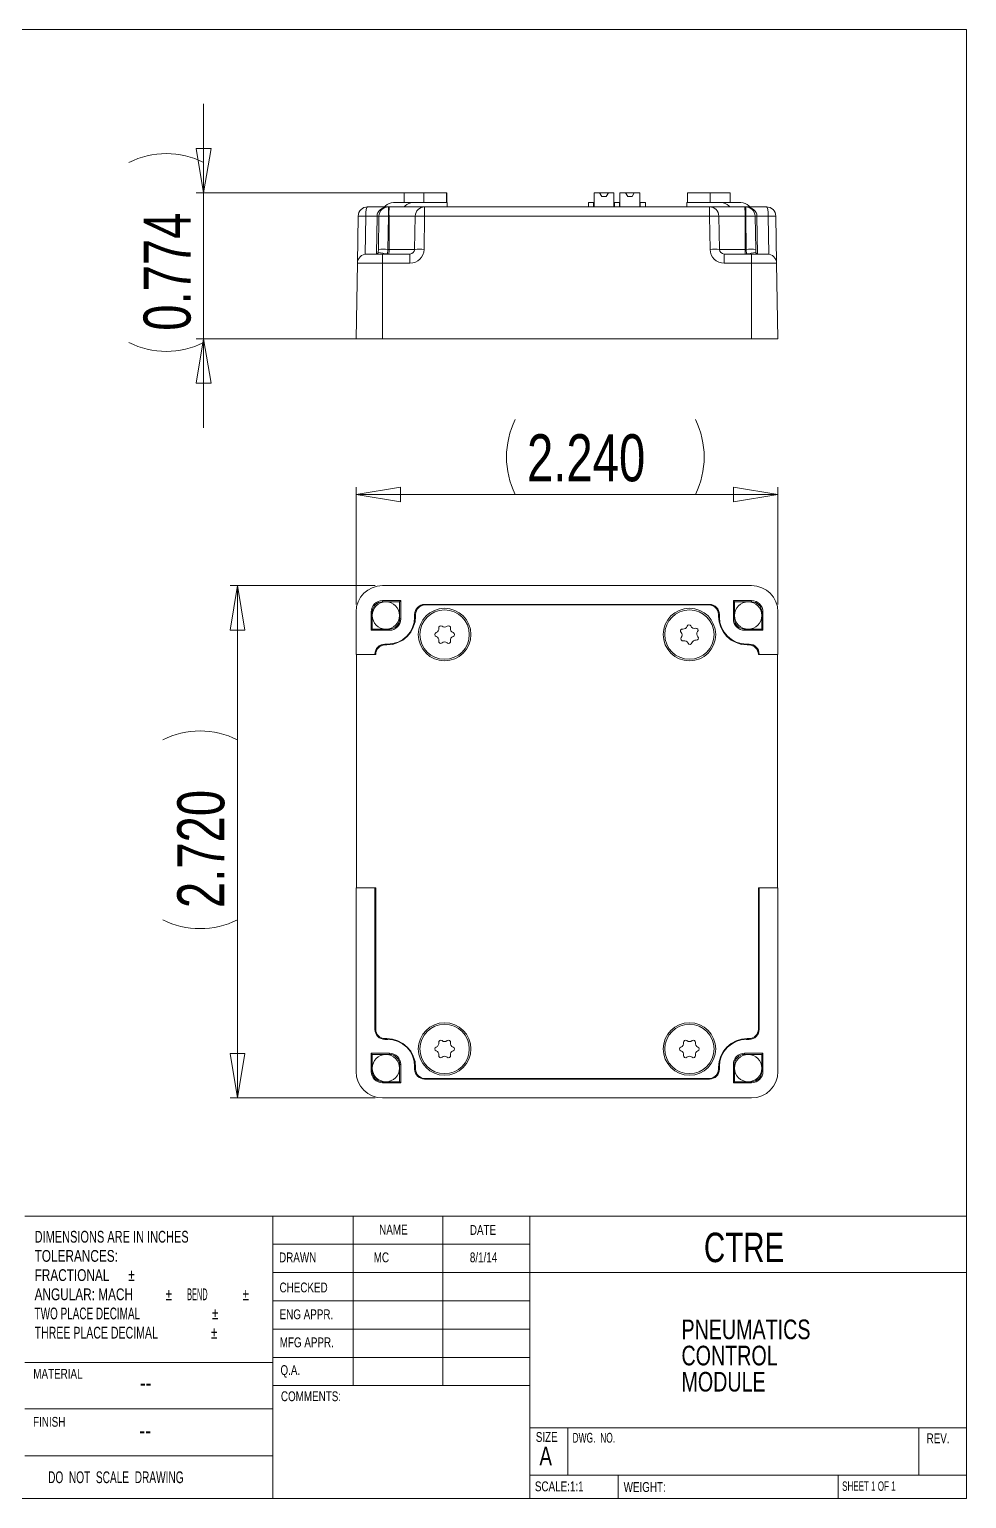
# Model space of a CAD drawing. Header units: inches. Extents: x 0.3 to 10.6, y 0.4 to 8.2.
# Drawn here: x 5.65 to 10.63, y 0.39 to 8.19 of the extents above; entities that cross this region are included whole.
import ezdxf

# ---------------------------------------------------------------- set-up
doc = ezdxf.new("R2010")
doc.units = ezdxf.units.IN
doc.header["$MEASUREMENT"] = 0
doc.layers.add('FORMAT', color=7, linetype='Continuous', lineweight=0)
doc.styles.add('SLDTEXTSTYLE0', font='TXT', dxfattribs={"width": 0.75})
doc.styles.add('SLDTEXTSTYLE1', font='TXT', dxfattribs={"width": 0.642857})
doc.styles.add('SLDTEXTSTYLE2', font='TXT', dxfattribs={"width": 0.698864})
doc.styles.add('SLDTEXTSTYLE3', font='TXT', dxfattribs={"width": 0.46875})
doc.styles.add('SLDTEXTSTYLE4', font='TXT', dxfattribs={"width": 0.631579})
doc.styles.add('SLDTEXTSTYLE5', font='TXT', dxfattribs={"width": 0.671053})
doc.styles.add('SLDTEXTSTYLE6', font='TXT', dxfattribs={"width": 0.6375})
doc.dimstyles.new('SLDDIMSTYLE0', dxfattribs={"dimtxt": 0.25, "dimasz": 0.236, "dimexe": 0, "dimexo": 0.0625, "dimgap": 0.0625, "dimtad": 1, "dimtoh": 1, "dimdec": 3, "dimdsep": 46, "dimtxsty": 'SLDTEXTSTYLE0', "dimblk1": 'CLOSED', "dimblk2": 'CLOSED', "dimsah": 1, "dimcen": 0.09, "dimadec": 0, "dimazin": 0, "dimtfac": 1, "dimtofl": 0, "dimtmove": 0, "dimatfit": 3, "dimldrblk": 'CLOSED', "dimfxl": 1, "dimtolj": 1, "dimtzin": 12, "dimarcsym": 0})
doc.dimstyles.new('SLDDIMSTYLE2', dxfattribs={"dimtxt": 0.25, "dimasz": 0.236, "dimexe": 0, "dimexo": 0.0625, "dimgap": 0.0625, "dimtad": 1, "dimtoh": 1, "dimdec": 3, "dimzin": 4, "dimdsep": 46, "dimtxsty": 'SLDTEXTSTYLE0', "dimblk1": 'CLOSED', "dimblk2": 'CLOSED', "dimsah": 1, "dimcen": 0.09, "dimadec": 0, "dimazin": 0, "dimtfac": 1, "dimtofl": 0, "dimtmove": 0, "dimatfit": 3, "dimldrblk": 'CLOSED', "dimfxl": 1, "dimtolj": 1, "dimtzin": 12, "dimarcsym": 0})

# ---------------------------------------------------------------- blocks, each defined once
blk = doc.blocks.new('SW_NOTE_0')
at = {"color": 0, "linetype": 'Continuous', "lineweight": 0, "char_height": 0.0625, "attachment_point": 1}
for s, insert, style in [('DIMENSIONS ARE IN INCHES', (0, 0.0798), 'SLDTEXTSTYLE2'), ('TOLERANCES:', (0, -0.022), 'SLDTEXTSTYLE0'), ('FRACTIONAL', (0, -0.1239), 'SLDTEXTSTYLE0'), ('%%p', (0.4977, -0.1239), 'SLDTEXTSTYLE0'), ('ANGULAR: MACH', (0, -0.2258), 'SLDTEXTSTYLE0'), ('     BEND ', (0.7551, -0.2258), 'SLDTEXTSTYLE3'), ('%%p', (0.6956, -0.2258), 'SLDTEXTSTYLE0'), ('%%p', (1.1037, -0.2258), 'SLDTEXTSTYLE0'), ('TWO PLACE DECIMAL    ', (0, -0.3276), 'SLDTEXTSTYLE4'), ('%%p', (0.9418, -0.3276), 'SLDTEXTSTYLE0'), ('THREE PLACE DECIMAL  ', (0, -0.4295), 'SLDTEXTSTYLE5'), ('%%p', (0.9363, -0.4295), 'SLDTEXTSTYLE0')]:
    blk.add_mtext(s, dxfattribs=dict(at, insert=insert, style=style))
blk = doc.blocks.new('SW_NOTE_1')
at = {"layer": 'FORMAT', "color": 0, "char_height": 0.10417, "attachment_point": 1, "style": 'SLDTEXTSTYLE0'}
for s, insert in [('PNEUMATICS', (0, 0.1331)), ('CONTROL', (0, -0.0058)), ('MODULE ', (0, -0.1447))]:
    blk.add_mtext(s, dxfattribs=dict(at, insert=insert))
blk = doc.blocks.new('_Closed')
at = {"color": 0, "linetype": 'ByBlock', "lineweight": -2}
for p, q in [((-1, 0.166667), (0, 0)), ((-1, 0.166667), (-1, -0.166667)), ((0, 0), (-1, -0.166667)), ((0, 0), (-1, 0))]:
    blk.add_line(p, q, dxfattribs=at)
blk = doc.blocks.new('*D4')
at = {"layer": 'FORMAT'}
for p, q in [((6.5792, 7.3241), (6.5792, 7.7961)), ((7.7085, 7.3241), (6.5402, 7.3241)), ((6.5792, 7.3241), (6.5792, 6.5496)), ((7.4894, 6.5496), (6.5402, 6.5496)), ((6.5792, 6.5496), (6.5792, 6.0776))]:
    blk.add_line(p, q, dxfattribs=at)
for centre, start, end in [((6.3808, 7.089), 63.43495, 116.56505), ((6.3808, 6.9265), 243.43495, 296.56505)]:
    blk.add_arc(centre, 0.4437, start, end, dxfattribs=at)
at = {"layer": 'FORMAT', "xscale": 0.236, "yscale": 0.236}
for p, rotation in [((6.5792, 7.3241, 1.456), 270), ((6.5792, 6.5496, 1.456), 90)]:
    blk.add_blockref('_Closed', p, dxfattribs=dict(at, rotation=rotation))
at = {"layer": 'FORMAT', "insert": (6.2599, 6.5922), "char_height": 0.25, "attachment_point": 1, "rotation": 90, "style": 'SLDTEXTSTYLE0'}
blk.add_mtext('0.774', dxfattribs=at)
blk = doc.blocks.new('*D7')
at = {"layer": 'FORMAT'}
for p, q in [((7.3884, 5.1382), (7.3884, 5.7623)), ((7.3884, 5.7233), (9.6284, 5.7233)), ((9.6284, 5.1382), (9.6284, 5.7623))]:
    blk.add_line(p, q, dxfattribs=at)
for centre, start, end in [((8.6306, 5.9218), 153.43495, 206.56505), ((8.793, 5.9218), 333.43495, 26.56505)]:
    blk.add_arc(centre, 0.4437, start, end, dxfattribs=at)
at = {"layer": 'FORMAT', "xscale": 0.236, "yscale": 0.236, "rotation": 180}
blk.add_blockref('_Closed', (7.3884, 5.7233, -1.1799), dxfattribs=at)
at = {"layer": 'FORMAT', "xscale": 0.236, "yscale": 0.236}
blk.add_blockref('_Closed', (9.6284, 5.7233, -1.1799), dxfattribs=at)
at = {"layer": 'FORMAT', "insert": (8.2962, 6.0427), "char_height": 0.25, "attachment_point": 1, "style": 'SLDTEXTSTYLE0'}
blk.add_mtext('2.240', dxfattribs=at)
blk = doc.blocks.new('*D8')
at = {"layer": 'FORMAT'}
for p, q in [((7.4894, 5.2392), (6.7195, 5.2392)), ((6.7585, 5.2392), (6.7585, 2.5192)), ((7.4894, 2.5192), (6.7195, 2.5192))]:
    blk.add_line(p, q, dxfattribs=at)
for centre, start, end in [((6.56, 4.024), 63.43495, 116.56505), ((6.56, 3.8616), 243.43495, 296.56505)]:
    blk.add_arc(centre, 0.4437, start, end, dxfattribs=at)
at = {"layer": 'FORMAT', "xscale": 0.236, "yscale": 0.236}
for p, rotation in [((6.7585, 5.2392, -1.1799), 90), ((6.7585, 2.5192, -1.1799), 270)]:
    blk.add_blockref('_Closed', p, dxfattribs=dict(at, rotation=rotation))
at = {"layer": 'FORMAT', "insert": (6.4391, 3.5272), "char_height": 0.25, "attachment_point": 1, "rotation": 90, "style": 'SLDTEXTSTYLE0'}
blk.add_mtext('2.720', dxfattribs=at)

msp = doc.modelspace()

# ---------------------------------------------------------------- linework, layer by layer
at = {"color": 8, "linetype": 'Continuous', "lineweight": 0}
for p, q in [((0.3299, 8.1921), (10.6299, 8.1921)), ((10.6299, 0.3921), (10.6299, 8.1921)), ((5.6299, 1.8921), (10.6299, 1.8921)), ((6.9469, 1.8921), (6.9469, 0.3921)), ((7.3734, 1.8921), (7.3734, 0.9921)), ((7.8495, 1.8921), (7.8495, 0.9921)), ((8.3116, 1.8921), (8.3116, 0.3921)), ((6.9469, 1.7421), (8.3116, 1.7421)), ((6.9469, 1.5921), (10.6299, 1.5921)), ((6.9469, 1.4421), (8.3116, 1.4421)), ((6.9469, 1.2921), (8.3116, 1.2921)), ((6.9469, 1.1147), (5.6299, 1.1147)), ((6.9469, 1.1421), (8.3116, 1.1421)), ((6.9469, 0.9921), (8.3116, 0.9921)), ((5.6299, 0.8695), (6.9469, 0.8695)), ((8.3116, 0.7671), (10.6299, 0.7671)), ((8.5123, 0.7671), (8.5123, 0.5171)), ((10.3768, 0.7671), (10.3768, 0.5171)), ((5.6299, 0.6195), (6.9469, 0.6195)), ((8.3116, 0.5171), (10.6299, 0.5171)), ((8.7791, 0.5171), (8.7791, 0.3921)), ((9.9486, 0.5171), (9.9486, 0.3921)), ((10.6299, 0.3921), (0.3299, 0.3921))]:
    msp.add_line(p, q, dxfattribs=at)
at = {"color": 7, "linetype": 'Continuous', "lineweight": 15}
for p, q in [((7.5446, 7.2553), (7.5391, 7.2496)), ((7.6911, 7.2729), (7.5867, 7.2729)), ((7.6431, 7.3241), (7.6431, 7.2729)), ((7.6431, 7.3241), (7.7475, 7.3241)), ((7.649, 7.2553), (7.6435, 7.2496)), ((7.8714, 7.2729), (7.6911, 7.2729)), ((7.7475, 7.3241), (7.7475, 7.2729)), ((7.7475, 7.3241), (7.8687, 7.3241)), ((7.8687, 7.3241), (7.8687, 7.2729)), ((7.8687, 7.3241), (7.8687, 7.3241)), ((7.8687, 7.3241), (7.8688, 7.3044)), ((7.8687, 7.3241), (7.8688, 7.3241)), ((7.8688, 7.3241), (7.8688, 7.3241)), ((7.8688, 7.3241), (7.8688, 7.2729)), ((7.8688, 7.3044), (7.8688, 7.3241)), ((7.8688, 7.3241), (7.8688, 7.3241)), ((7.8688, 7.3241), (7.8688, 7.2729)), ((7.8688, 7.3241), (7.8689, 7.3241)), ((7.8688, 7.3044), (7.8688, 7.3044)), ((7.8689, 7.3241), (7.8689, 7.3241)), ((7.8689, 7.3241), (7.8689, 7.2729)), ((7.8689, 7.3241), (7.8689, 7.3044)), ((7.8689, 7.3044), (7.8689, 7.3241)), ((7.8689, 7.3241), (7.8689, 7.3241)), ((7.8689, 7.3241), (7.869, 7.3241)), ((7.8689, 7.3044), (7.8689, 7.3044)), ((7.869, 7.3241), (7.869, 7.2729)), ((7.869, 7.3241), (7.8691, 7.3241)), ((7.869, 7.3241), (7.869, 7.3241)), ((7.869, 7.3241), (7.869, 7.3044)), ((7.869, 7.3044), (7.869, 7.3241)), ((7.869, 7.3241), (7.869, 7.3241)), ((7.869, 7.3044), (7.869, 7.3044)), ((7.8691, 7.3241), (7.8691, 7.2729)), ((7.8691, 7.3241), (7.8691, 7.2729)), ((7.8691, 7.3241), (7.8691, 7.3241)), ((7.8691, 7.3241), (7.8691, 7.3044)), ((7.8691, 7.3241), (7.8691, 7.3241)), ((7.8691, 7.3241), (7.8692, 7.3241)), ((7.8691, 7.3044), (7.8692, 7.3044)), ((7.8692, 7.3241), (7.8692, 7.3241)), ((7.8692, 7.3241), (7.8692, 7.2729)), ((7.8692, 7.3044), (7.8692, 7.3241)), ((7.8692, 7.3241), (7.8692, 7.3241)), ((7.8692, 7.3241), (7.8692, 7.2729)), ((7.8692, 7.3241), (7.8693, 7.3241)), ((7.8693, 7.3241), (7.8693, 7.3241)), ((7.8693, 7.3241), (7.8693, 7.2729)), ((7.8693, 7.3241), (7.8693, 7.3044)), ((7.8693, 7.3044), (7.8693, 7.3241)), ((7.8693, 7.3241), (7.8693, 7.3241)), ((7.8693, 7.3241), (7.8694, 7.3241)), ((7.8693, 7.3044), (7.8693, 7.3044)), ((7.8694, 7.3241), (7.8694, 7.2729)), ((7.8694, 7.3241), (7.8694, 7.3044)), ((7.8694, 7.3044), (7.8694, 7.3241)), ((7.8694, 7.3241), (7.8694, 7.3241)), ((7.8694, 7.3241), (7.8695, 7.3241)), ((7.8694, 7.3241), (7.8694, 7.3241)), ((7.8694, 7.3044), (7.8694, 7.3044)), ((7.8695, 7.3241), (7.8695, 7.2729)), ((7.8695, 7.3241), (7.8695, 7.2729)), ((7.8695, 7.3241), (7.8695, 7.3241)), ((7.8695, 7.3241), (7.8695, 7.3044)), ((7.8695, 7.3044), (7.8696, 7.3241)), ((7.8695, 7.3241), (7.8695, 7.3241)), ((7.8695, 7.3241), (7.8696, 7.3241)), ((7.8695, 7.3044), (7.8695, 7.3044)), ((7.8696, 7.3241), (7.8696, 7.2729)), ((7.8696, 7.3241), (7.8696, 7.3241)), ((7.8696, 7.3241), (7.8696, 7.2729)), ((7.8696, 7.3241), (7.8697, 7.3044)), ((7.8696, 7.3241), (7.8696, 7.3241)), ((7.8696, 7.3241), (7.8696, 7.3241)), ((7.8696, 7.3241), (7.8697, 7.3241)), ((7.8697, 7.3241), (7.8697, 7.2729)), ((7.8697, 7.3044), (7.8697, 7.3241)), ((7.8697, 7.3241), (7.8697, 7.3241)), ((7.8697, 7.3044), (7.8697, 7.3044)), ((7.8714, 7.2496), (7.8714, 7.2729)), ((7.8714, 7.2729), (7.8715, 7.2729)), ((7.8715, 7.2729), (7.8715, 7.2496)), ((7.8716, 7.2729), (7.8715, 7.2729)), ((7.8716, 7.2729), (7.8716, 7.2496)), ((7.8716, 7.2729), (7.8716, 7.2496)), ((7.8716, 7.2729), (7.8716, 7.2729)), ((7.8717, 7.2729), (7.8716, 7.2729)), ((7.8717, 7.2729), (7.8717, 7.2496)), ((7.8717, 7.2729), (7.8717, 7.2496)), ((7.8717, 7.2729), (7.8717, 7.2729)), ((7.8718, 7.2729), (7.8717, 7.2729)), ((7.8718, 7.2729), (7.8718, 7.2496)), ((7.8718, 7.2729), (7.8719, 7.2729)), ((7.8719, 7.2729), (7.8719, 7.2496)), ((7.872, 7.2729), (7.8719, 7.2729)), ((7.872, 7.2729), (7.872, 7.2496)), ((7.872, 7.2729), (7.872, 7.2496)), ((7.872, 7.2729), (7.872, 7.2729)), ((7.8721, 7.2729), (7.872, 7.2729)), ((7.8721, 7.2729), (7.8721, 7.2496)), ((7.8721, 7.2729), (7.8721, 7.2496)), ((7.8721, 7.2729), (7.8721, 7.2729)), ((7.8722, 7.2729), (7.8721, 7.2729)), ((7.8722, 7.2729), (7.8722, 7.2496)), ((7.8722, 7.2729), (7.8722, 7.2496)), ((7.8722, 7.2729), (7.8722, 7.2729)), ((7.8723, 7.2729), (7.8722, 7.2729)), ((7.8723, 7.2729), (7.8723, 7.2496)), ((7.8723, 7.2729), (7.8724, 7.2729)), ((7.8724, 7.2729), (7.8724, 7.2496)), ((7.8725, 7.2729), (7.8724, 7.2729)), ((7.8725, 7.2496), (7.8725, 7.2729)), ((7.8725, 7.2729), (7.8725, 7.2496)), ((7.8725, 7.2729), (7.8725, 7.2729)), ((8.6218, 7.2729), (8.6494, 7.2729)), ((8.6218, 7.2496), (8.6218, 7.2729)), ((8.6494, 7.2729), (8.6494, 7.2496)), ((8.6517, 7.2729), (8.6494, 7.2729)), ((8.6517, 7.3241), (8.6816, 7.3241)), ((8.6517, 7.3241), (8.6517, 7.2496)), ((8.6816, 7.3241), (8.6926, 7.3044)), ((8.7277, 7.3241), (8.6816, 7.3241)), ((8.6926, 7.3044), (8.7162, 7.3044)), ((8.7162, 7.3044), (8.7277, 7.3241)), ((8.7277, 7.3241), (8.7572, 7.3241)), ((8.7572, 7.3241), (8.7572, 7.2496)), ((8.7596, 7.2729), (8.7572, 7.2729)), ((8.7596, 7.2729), (8.7596, 7.2496)), ((8.7596, 7.2729), (8.7872, 7.2729)), ((8.7872, 7.2729), (8.7872, 7.2496)), ((8.7895, 7.2729), (8.7872, 7.2729)), ((8.7895, 7.3241), (8.7895, 7.2496)), ((8.7895, 7.3241), (8.8194, 7.3241)), ((8.8194, 7.3241), (8.8305, 7.3044)), ((8.8655, 7.3241), (8.8194, 7.3241)), ((8.8305, 7.3044), (8.8541, 7.3044)), ((8.8541, 7.3044), (8.8655, 7.3241)), ((8.8655, 7.3241), (8.895, 7.3241)), ((8.895, 7.3241), (8.895, 7.2496)), ((8.8974, 7.2729), (8.895, 7.2729)), ((8.8974, 7.2729), (8.8974, 7.2496)), ((8.8974, 7.2729), (8.925, 7.2729)), ((8.925, 7.2496), (8.925, 7.2729)), ((9.1447, 7.2496), (9.1447, 7.2729)), ((9.1447, 7.2729), (9.325, 7.2729)), ((9.1474, 7.3241), (9.2687, 7.3241)), ((9.1474, 7.3241), (9.1474, 7.2729)), ((9.2687, 7.3241), (9.2687, 7.2729)), ((9.2687, 7.3241), (9.3747, 7.3241)), ((9.325, 7.2729), (9.431, 7.2729)), ((9.3671, 7.2553), (9.3727, 7.2496)), ((9.3747, 7.3241), (9.3747, 7.2729)), ((9.4731, 7.2553), (9.4787, 7.2496)), ((7.3954, 6.9505), (7.3997, 7.2005)), ((7.4397, 7.2005), (7.4362, 6.9988)), ((7.4997, 7.2005), (7.4397, 7.2005)), ((7.4497, 7.2496), (7.5597, 7.2496)), ((7.4968, 6.9997), (7.4997, 7.2005)), ((7.5067, 7.0242), (7.5097, 7.2005)), ((7.5597, 7.2005), (7.5567, 7.0242)), ((7.5597, 7.2496), (7.5597, 7.2005)), ((7.5597, 7.2496), (7.5649, 7.2496)), ((7.5597, 7.2496), (7.581, 7.2496)), ((7.5597, 7.2496), (7.581, 7.2496)), ((7.5597, 7.2496), (7.581, 7.2496)), ((7.5597, 7.2496), (7.581, 7.2496)), ((7.5634, 7.2005), (7.5597, 7.2005)), ((7.5632, 7.0242), (7.5634, 7.2005)), ((7.7025, 7.2005), (7.5634, 7.2005)), ((7.5649, 7.2496), (7.7525, 7.2496)), ((7.6994, 7.0242), (7.7025, 7.2005)), ((7.7525, 7.2005), (7.7494, 7.0242)), ((7.7525, 7.2496), (7.7525, 7.2005)), ((7.7525, 7.2496), (9.2646, 7.2496)), ((9.2646, 7.2005), (7.7525, 7.2005)), ((9.2646, 7.2005), (9.2646, 7.2496)), ((9.2646, 7.2496), (9.4518, 7.2496)), ((9.2676, 7.0242), (9.2646, 7.2005)), ((9.3146, 7.2005), (9.3176, 7.0242)), ((9.4534, 7.2005), (9.3146, 7.2005)), ((9.4274, 7.2496), (9.457, 7.2496)), ((9.4274, 7.2496), (9.457, 7.2496)), ((9.4274, 7.2496), (9.457, 7.2496)), ((9.4274, 7.2496), (9.457, 7.2496)), ((9.4518, 7.2496), (9.457, 7.2496)), ((9.4535, 7.0242), (9.4534, 7.2005)), ((9.457, 7.2005), (9.4534, 7.2005)), ((9.457, 7.2005), (9.457, 7.2496)), ((9.457, 7.2496), (9.567, 7.2496)), ((9.4601, 7.0242), (9.457, 7.2005)), ((9.507, 7.2005), (9.5101, 7.0242)), ((9.577, 7.2005), (9.517, 7.2005)), ((9.517, 7.2005), (9.5203, 6.9996)), ((9.5805, 6.9988), (9.577, 7.2005)), ((9.617, 7.2005), (9.6214, 6.9505)), ((7.5064, 7.0095), (7.5067, 7.0242)), ((7.5567, 7.0242), (7.5554, 6.9996)), ((7.5567, 7.0242), (7.5632, 7.0242)), ((7.5632, 7.0242), (7.6994, 7.0242)), ((9.3176, 7.0242), (9.4535, 7.0242)), ((9.4535, 7.0242), (9.4601, 7.0242)), ((9.4614, 6.9996), (9.4601, 7.0242)), ((9.5101, 7.0242), (9.5104, 7.0095)), ((7.3954, 6.9505), (7.3884, 6.5496)), ((7.5284, 6.9505), (7.3954, 6.9505)), ((7.4454, 6.9996), (7.5284, 6.9996)), ((7.5044, 7.0036), (7.5023, 7.0017)), ((7.5064, 7.0095), (7.5064, 7.0094)), ((7.5284, 6.9996), (7.5284, 6.9505)), ((7.5284, 6.9996), (7.6745, 6.9996)), ((7.5284, 6.9505), (7.5284, 6.5496)), ((7.6745, 6.9505), (7.5284, 6.9505)), ((7.6745, 6.9996), (7.6745, 6.9505)), ((9.3426, 6.9505), (9.3426, 6.9996)), ((9.3426, 6.9996), (9.4884, 6.9996)), ((9.4884, 6.9505), (9.3426, 6.9505)), ((9.4884, 6.9996), (9.5714, 6.9996)), ((9.4884, 6.9996), (9.4884, 6.9505)), ((9.4884, 6.9505), (9.4884, 6.5496)), ((9.6214, 6.9505), (9.4884, 6.9505)), ((9.5103, 7.0094), (9.5104, 7.0095)), ((9.5147, 7.0015), (9.5125, 7.0034)), ((9.6214, 6.9505), (9.6284, 6.5496)), ((7.3884, 6.5496), (7.5284, 6.5496)), ((7.5284, 6.5496), (9.4884, 6.5496)), ((9.4884, 6.5496), (9.6284, 6.5496)), ((7.5284, 5.2392), (9.4884, 5.2392)), ((7.6254, 5.1592), (7.5284, 5.1592)), ((7.5284, 5.1531), (7.5284, 5.1592)), ((7.5284, 5.1531), (7.5469, 5.1531)), ((7.5469, 5.1531), (7.6193, 5.1531)), ((7.6193, 5.1531), (7.6254, 5.1592)), ((7.6193, 5.1531), (7.6193, 5.0807)), ((7.6254, 5.0622), (7.6254, 5.1592)), ((9.4884, 5.1592), (9.3914, 5.1592)), ((9.3914, 5.1592), (9.3914, 5.0622)), ((9.3975, 5.1531), (9.3914, 5.1592)), ((9.3975, 5.0807), (9.3975, 5.1531)), ((9.3975, 5.1531), (9.4699, 5.1531)), ((9.4699, 5.1531), (9.4884, 5.1531)), ((9.4884, 5.1531), (9.4884, 5.1592)), ((7.3884, 4.8742), (7.3884, 5.0992)), ((7.4684, 5.0992), (7.4684, 5.0022)), ((7.4745, 5.0992), (7.4684, 5.0992)), ((7.4745, 5.0807), (7.4745, 5.0992)), ((7.4745, 5.0083), (7.4745, 5.0807)), ((7.6193, 5.0807), (7.6193, 5.0622)), ((7.6993, 5.0862), (7.6993, 5.0722)), ((7.7044, 5.0862), (7.6993, 5.0862)), ((7.7043, 5.0722), (7.6993, 5.0722)), ((7.7044, 5.0772), (7.7044, 5.0862)), ((9.2645, 5.1392), (7.7523, 5.1392)), ((7.7544, 5.1362), (9.2624, 5.1362)), ((7.801, 5.1362), (7.801, 5.1392)), ((7.8054, 5.1362), (7.8054, 5.1392)), ((9.2114, 5.1392), (9.2114, 5.1362)), ((9.2157, 5.1392), (9.2157, 5.1362)), ((9.3124, 5.0862), (9.3124, 5.0772)), ((9.3175, 5.0862), (9.3124, 5.0862)), ((9.3125, 5.0722), (9.3175, 5.0722)), ((9.3175, 5.0722), (9.3175, 5.0862)), ((9.3975, 5.0622), (9.3975, 5.0807)), ((9.5423, 5.0992), (9.5484, 5.0992)), ((9.5423, 5.0992), (9.5423, 5.0807)), ((9.5423, 5.0807), (9.5423, 5.0083)), ((9.5484, 5.0022), (9.5484, 5.0992)), ((9.6284, 5.0992), (9.6284, 4.8742)), ((7.4745, 5.0083), (7.4684, 5.0022)), ((7.4684, 5.0022), (7.5654, 5.0022)), ((7.5469, 5.0083), (7.4745, 5.0083)), ((7.5654, 5.0083), (7.5469, 5.0083)), ((7.5654, 5.0083), (7.5654, 5.0022)), ((7.6193, 5.0622), (7.6254, 5.0622)), ((9.3975, 5.0622), (9.3914, 5.0622)), ((9.4514, 5.0083), (9.4514, 5.0022)), ((9.4699, 5.0083), (9.4514, 5.0083)), ((9.4514, 5.0022), (9.5484, 5.0022)), ((9.5423, 5.0083), (9.4699, 5.0083)), ((9.5423, 5.0083), (9.5484, 5.0022)), ((7.5554, 4.9283), (7.5414, 4.9283)), ((7.5414, 4.9283), (7.5414, 4.9242)), ((7.5424, 4.9242), (7.5514, 4.9242)), ((7.5554, 4.9243), (7.5554, 4.9283)), ((9.4754, 4.9283), (9.4614, 4.9283)), ((9.4614, 4.9243), (9.4614, 4.9283)), ((9.4654, 4.9242), (9.4744, 4.9242)), ((9.4754, 4.9242), (9.4754, 4.9283)), ((7.4884, 4.8742), (7.3884, 4.8742)), ((7.3904, 3.6352), (7.3904, 4.8732)), ((7.3904, 4.8732), (7.4924, 4.8732)), ((7.3926, 4.8742), (7.3926, 4.8732)), ((7.4884, 4.8753), (7.4884, 4.8742)), ((7.4885, 4.8742), (7.4884, 4.8742)), ((7.4924, 4.8732), (7.4924, 4.8742)), ((9.5244, 4.8742), (9.5244, 4.8732)), ((9.5244, 4.8732), (9.6264, 4.8732)), ((9.5284, 4.8742), (9.5283, 4.8742)), ((9.5284, 4.8742), (9.5284, 4.8753)), ((9.6284, 4.8742), (9.5284, 4.8742)), ((9.6242, 4.8732), (9.6242, 4.8742)), ((9.6264, 3.6352), (9.6264, 4.8732)), ((7.3884, 2.6592), (7.3884, 3.6342)), ((7.3884, 3.6342), (7.4884, 3.6342)), ((7.4924, 3.6352), (7.3904, 3.6352)), ((7.3926, 3.6352), (7.3926, 3.6342)), ((7.4884, 3.6342), (7.4884, 2.8831)), ((7.4924, 2.8842), (7.4924, 3.6352)), ((9.6264, 3.6352), (9.5244, 3.6352)), ((9.5244, 3.6352), (9.5244, 2.8842)), ((9.5284, 2.8831), (9.5284, 3.6342)), ((9.5284, 3.6342), (9.6284, 3.6342)), ((9.6242, 3.6342), (9.6242, 3.6352)), ((9.6284, 3.6342), (9.6284, 2.6592)), ((7.4884, 3.5842), (7.4924, 3.5842)), ((9.5244, 3.5842), (9.5284, 3.5842)), ((7.4924, 2.9362), (7.4884, 2.9362)), ((7.4924, 2.9318), (7.4884, 2.9318)), ((9.5284, 2.9362), (9.5244, 2.9362)), ((9.5284, 2.9318), (9.5244, 2.9318)), ((7.5414, 2.8342), (7.5414, 2.8301)), ((7.5414, 2.8301), (7.5554, 2.8301)), ((7.5514, 2.8342), (7.5424, 2.8342)), ((7.5554, 2.8342), (7.5554, 2.8301)), ((9.4614, 2.8342), (9.4614, 2.8301)), ((9.4614, 2.8301), (9.4754, 2.8301)), ((9.4744, 2.8342), (9.4654, 2.8342)), ((9.4754, 2.8301), (9.4754, 2.8342)), ((7.4684, 2.7562), (7.5654, 2.7562)), ((7.4684, 2.6592), (7.4684, 2.7562)), ((7.4745, 2.7501), (7.4684, 2.7562)), ((7.4745, 2.7501), (7.4745, 2.6777)), ((7.5469, 2.7501), (7.4745, 2.7501)), ((7.5654, 2.7501), (7.5469, 2.7501)), ((7.5654, 2.7501), (7.5654, 2.7562)), ((9.4514, 2.7562), (9.5484, 2.7562)), ((9.4514, 2.7501), (9.4514, 2.7562)), ((9.4699, 2.7501), (9.4514, 2.7501)), ((9.5423, 2.7501), (9.4699, 2.7501)), ((9.5423, 2.7501), (9.5484, 2.7562)), ((9.5423, 2.6777), (9.5423, 2.7501)), ((9.5484, 2.7562), (9.5484, 2.6592)), ((7.4745, 2.6592), (7.4684, 2.6592)), ((7.4745, 2.6777), (7.4745, 2.6592)), ((7.6193, 2.6777), (7.6193, 2.6962)), ((7.6193, 2.6962), (7.6254, 2.6962)), ((7.6193, 2.6053), (7.6193, 2.6777)), ((7.6254, 2.6962), (7.6254, 2.5992)), ((7.6993, 2.6862), (7.6993, 2.6722)), ((7.7043, 2.6862), (7.6993, 2.6862)), ((7.6993, 2.6722), (7.7044, 2.6722)), ((7.7044, 2.6722), (7.7044, 2.6812)), ((9.3124, 2.6812), (9.3124, 2.6722)), ((9.3124, 2.6722), (9.3175, 2.6722)), ((9.3125, 2.6862), (9.3175, 2.6862)), ((9.3175, 2.6722), (9.3175, 2.6862)), ((9.3914, 2.5992), (9.3914, 2.6962)), ((9.3975, 2.6962), (9.3914, 2.6962)), ((9.3975, 2.6962), (9.3975, 2.6777)), ((9.3975, 2.6777), (9.3975, 2.6053)), ((9.5423, 2.6592), (9.5423, 2.6777)), ((9.5423, 2.6592), (9.5484, 2.6592)), ((7.5284, 2.6053), (7.5469, 2.6053)), ((7.5284, 2.6053), (7.5284, 2.5992)), ((7.6254, 2.5992), (7.5284, 2.5992)), ((7.5469, 2.6053), (7.6193, 2.6053)), ((7.6193, 2.6053), (7.6254, 2.5992)), ((7.7523, 2.6192), (9.2645, 2.6192)), ((9.2624, 2.6222), (7.7544, 2.6222)), ((7.801, 2.6192), (7.801, 2.6222)), ((7.8054, 2.6192), (7.8054, 2.6222)), ((9.2114, 2.6222), (9.2114, 2.6192)), ((9.2157, 2.6222), (9.2157, 2.6192)), ((9.3975, 2.6053), (9.3914, 2.5992)), ((9.4884, 2.5992), (9.3914, 2.5992)), ((9.3975, 2.6053), (9.4699, 2.6053)), ((9.4699, 2.6053), (9.4884, 2.6053)), ((9.4884, 2.6053), (9.4884, 2.5992)), ((9.4884, 2.5192), (7.5284, 2.5192))]:
    msp.add_line(p, q, dxfattribs=at)
for centre, radius in [((7.8584, 4.9792), 0.1395), ((7.8584, 4.9792), 0.131), ((9.1584, 4.9792), 0.1395), ((9.1584, 4.9792), 0.131), ((7.8584, 2.7792), 0.1395), ((7.8584, 2.7792), 0.131), ((9.1584, 2.7792), 0.1395), ((9.1584, 2.7792), 0.131)]:
    msp.add_circle(centre, radius, dxfattribs=at)
for centre, radius, start, end in [((7.5867, 7.2139), 0.059, 89.99853, 135.46557), ((7.6911, 7.2139), 0.059, 89.99854, 135.46559), ((9.325, 7.2139), 0.059, 44.53443, 90.00147), ((9.431, 7.2139), 0.059, 44.53443, 90.00147), ((7.4497, 7.1996), 0.05, 90, 179), ((7.4197, 6.6274), 0.5735, 88.00162, 91.99838), ((7.5047, 7.3438), 0.1434, 268.00162, 271.99838), ((7.5597, 7.1996), 0.05, 90, 179), ((7.5347, 6.4841), 0.7168, 88.00162, 91.99838), ((7.8744, 7.2153), 0.3114, 173.66322, 182.71732), ((7.7525, 7.1996), 0.05, 90, 179), ((7.7275, 6.4841), 0.7168, 88.00162, 91.99838), ((9.2646, 7.1996), 0.05, 1, 90), ((9.2896, 6.4841), 0.7168, 88.00162, 91.99838), ((9.1518, 7.2153), 0.302, 357.19817, 6.53431), ((9.457, 7.1996), 0.05, 1, 90), ((9.482, 6.4841), 0.7168, 88.00162, 91.99838), ((9.512, 7.3438), 0.1434, 268.00162, 271.99838), ((9.567, 7.1996), 0.05, 1, 90), ((9.597, 6.6274), 0.5735, 88.00162, 91.99838), ((7.5317, 6.3078), 0.7168, 88.00162, 91.99838), ((7.4321, 7.0166), 0.1314, 352.56849, 3.30473), ((7.6745, 7.0255), 0.075, 270, 359), ((7.6745, 7.0246), 0.025, 270, 359), ((7.7244, 6.3078), 0.7168, 88.00162, 91.99838), ((9.2926, 6.3078), 0.7168, 88.00162, 91.99838), ((9.3426, 7.0255), 0.075, 181, 270), ((9.3426, 7.0246), 0.025, 181, 270), ((9.5807, 7.0166), 0.1274, 176.59274, 187.66291), ((9.4851, 6.3078), 0.7168, 88.00162, 91.99838), ((7.4454, 6.9496), 0.05, 90, 179), ((7.497, 7.0077), 0.00802, 265.4917, 311.6325), ((7.4964, 7.0096), 0.01, 272.1051, 358.73832), ((7.4964, 7.0096), 0.01, 323.05271, 358.99916), ((7.5898, 7.2992), 0.3015, 253.95453, 263.4522), ((9.4418, 7.2253), 0.2265, 274.97153, 287.62329), ((9.5203, 7.0096), 0.01, 181.25737, 269.99406), ((9.5204, 7.0096), 0.01, 181.00086, 218.3437), ((9.5191, 7.0064), 0.00664, 227.74668, 274.32836), ((9.5714, 6.9496), 0.05, 1, 90), ((7.5284, 5.0992), 0.14, 90, 180), ((9.4884, 5.0992), 0.14, 360, 90), ((7.5284, 5.0992), 0.06, 90, 180), ((7.5284, 5.0992), 0.0539, 90, 180), ((7.5469, 5.0807), 0.0724, 90, 180), ((7.5469, 5.0807), 0.0724, 0, 90), ((9.4699, 5.0807), 0.0724, 90, 180), ((9.4699, 5.0807), 0.0724, 0, 90), ((9.4884, 5.0992), 0.06, 360, 90), ((9.4884, 5.0992), 0.0539, 360, 90), ((7.5469, 5.0807), 0.0724, 180, 270), ((7.5469, 5.0807), 0.0724, 270, 0), ((7.5514, 5.0772), 0.153, 270, 0), ((7.5554, 5.0722), 0.1439, 270, 0), ((7.7544, 5.0862), 0.05, 90, 180), ((9.2624, 5.0862), 0.05, 0, 90), ((9.4654, 5.0772), 0.153, 180, 270), ((9.4614, 5.0722), 0.1439, 180, 270), ((9.4699, 5.0807), 0.0724, 180, 270), ((9.4699, 5.0807), 0.0724, 270, 0), ((7.5654, 5.0622), 0.06, 270, 0), ((7.5654, 5.0622), 0.0539, 270, 0), ((7.8064, 5.0092), 0.021, 288.92664, 11.07336), ((7.8376, 5.0153), 0.0107, 48.92664, 191.07336), ((7.8584, 5.0392), 0.021, 228.92664, 311.07336), ((7.8792, 5.0153), 0.0107, 348.92664, 131.07336), ((7.9103, 5.0092), 0.021, 168.92664, 251.07336), ((9.1212, 4.998), 0.0107, 82.08426, 224.23098), ((9.1256, 5.0294), 0.021, 262.08426, 344.23098), ((9.1561, 5.0208), 0.0107, 22.08426, 164.23098), ((9.1855, 5.0327), 0.021, 202.08426, 284.23098), ((9.1933, 5.002), 0.0107, 322.08426, 104.23098), ((9.2183, 4.9825), 0.021, 142.08426, 224.23098), ((9.4514, 5.0622), 0.06, 180, 270), ((9.4514, 5.0622), 0.0539, 180, 270), ((7.5424, 4.8742), 0.05, 90, 180), ((7.8167, 4.9792), 0.0107, 108.92664, 251.07336), ((7.8064, 4.9492), 0.021, 348.92664, 71.07336), ((7.8376, 4.9431), 0.0107, 168.92664, 311.07336), ((7.8584, 4.9192), 0.021, 48.92664, 131.07336), ((7.8792, 4.9431), 0.0107, 228.92664, 11.07336), ((7.9103, 4.9492), 0.021, 108.92664, 191.07336), ((7.9, 4.9792), 0.0107, 288.92664, 71.07336), ((9.1235, 4.9564), 0.0107, 142.08426, 284.23098), ((9.0985, 4.9759), 0.021, 322.08426, 44.23098), ((9.1313, 4.9257), 0.021, 22.08426, 104.23098), ((9.1607, 4.9376), 0.0107, 202.08426, 344.23098), ((9.1912, 4.929), 0.021, 82.08426, 164.23098), ((9.1956, 4.9604), 0.0107, 262.08426, 44.23098), ((9.4744, 4.8742), 0.05, 0, 90), ((7.5424, 2.8842), 0.05, 180, 270), ((7.5514, 2.6812), 0.153, 0, 90), ((7.5554, 2.6862), 0.1439, 0, 90), ((7.8064, 2.8092), 0.021, 288.92664, 11.07336), ((7.8376, 2.8153), 0.0107, 48.92664, 191.07336), ((7.8584, 2.8392), 0.021, 228.92664, 311.07336), ((7.8792, 2.8153), 0.0107, 348.92664, 131.07336), ((7.9103, 2.8092), 0.021, 168.92664, 251.07336), ((9.1064, 2.8092), 0.021, 288.92664, 11.07336), ((9.1376, 2.8153), 0.0107, 48.92664, 191.07336), ((9.1584, 2.8392), 0.021, 228.92664, 311.07336), ((9.1792, 2.8153), 0.0107, 348.92664, 131.07336), ((9.2103, 2.8092), 0.021, 168.92664, 251.07336), ((9.4654, 2.6812), 0.153, 90, 180), ((9.4614, 2.6862), 0.1439, 90, 180), ((9.4744, 2.8842), 0.05, 270, 0), ((7.5469, 2.6777), 0.0724, 90, 180), ((7.5469, 2.6777), 0.0724, 0, 90), ((7.5654, 2.6962), 0.06, 0, 90), ((7.5654, 2.6962), 0.0539, 0, 90), ((7.8167, 2.7792), 0.0107, 108.92664, 251.07336), ((7.8064, 2.7492), 0.021, 348.92664, 71.07336), ((7.8376, 2.7431), 0.0107, 168.92664, 311.07336), ((7.8584, 2.7192), 0.021, 48.92664, 131.07336), ((7.8792, 2.7431), 0.0107, 228.92664, 11.07336), ((7.9103, 2.7492), 0.021, 108.92664, 191.07336), ((7.9, 2.7792), 0.0107, 288.92664, 71.07336), ((9.1167, 2.7792), 0.0107, 108.92664, 251.07336), ((9.1064, 2.7492), 0.021, 348.92664, 71.07336), ((9.1376, 2.7431), 0.0107, 168.92664, 311.07336), ((9.1584, 2.7192), 0.021, 48.92664, 131.07336), ((9.1792, 2.7431), 0.0107, 228.92664, 11.07336), ((9.2103, 2.7492), 0.021, 108.92664, 191.07336), ((9.2, 2.7792), 0.0107, 288.92664, 71.07336), ((9.4514, 2.6962), 0.06, 90, 180), ((9.4514, 2.6962), 0.0539, 90, 180), ((9.4699, 2.6777), 0.0724, 90, 180), ((9.4699, 2.6777), 0.0724, 0, 90), ((7.5284, 2.6592), 0.14, 180, 270), ((7.5284, 2.6592), 0.06, 180, 270), ((7.5469, 2.6777), 0.0724, 180, 270), ((7.5284, 2.6592), 0.0539, 180, 270), ((7.5469, 2.6777), 0.0724, 270, 0), ((7.7544, 2.6722), 0.05, 180, 270), ((9.2624, 2.6722), 0.05, 270, 0), ((9.4699, 2.6777), 0.0724, 180, 270), ((9.4699, 2.6777), 0.0724, 270, 0), ((9.4884, 2.6592), 0.06, 270, 0), ((9.4884, 2.6592), 0.14, 270, 0), ((9.4884, 2.6592), 0.0539, 270, 0)]:
    msp.add_arc(centre, radius, start, end, dxfattribs=at)
for centre, major_axis, ratio, start_param, end_param in [((7.4497, 7.1996), (0, 0.05), 0.2, 0, 1.553343), ((7.5597, 7.1996), (0.06, 0), 0.833333, 1.570796, 3.124139), ((9.457, 7.1996), (0.06, 0), 0.833333, 0.017453, 1.570796), ((9.567, 7.1996), (0, 0.05), 0.2, 4.729842, 6.283185), ((7.7523, 5.0862), (-0.053, 0), 0.999848, 4.712389, 6.283185), ((7.7584, 5.0862), (-0.053, 0), 0.999848, 4.712389, 5.58527), ((9.2584, 5.0862), (0.053, 0), 0.999848, 0.697915, 1.570796), ((9.2645, 5.0862), (0.053, 0), 0.999848, 0, 1.570796), ((7.5414, 4.8753), (0, 0.053), 0.999848, 0, 1.570796), ((7.5414, 4.8711), (0, 0.053), 0.999848, 0.046249, 1.512838), ((9.4754, 4.8753), (0, 0.053), 0.999848, 4.712389, 6.283185), ((9.4754, 4.8711), (0, 0.053), 0.999848, 4.770348, 6.236945), ((7.5414, 2.8892), (0, -0.053), 0.999848, 4.712389, 5.577951), ((9.4754, 2.8892), (0, -0.053), 0.999848, 0.705233, 1.570796), ((7.5414, 2.8831), (0, -0.053), 0.999848, 4.712389, 6.283185), ((9.4754, 2.8831), (0, -0.053), 0.999848, 0, 1.570796), ((7.7523, 2.6722), (-0.053, 0), 0.999848, 0, 1.570796), ((9.2645, 2.6722), (0.053, 0), 0.999848, 4.712389, 6.283185), ((7.7584, 2.6722), (-0.053, 0), 0.999848, 0.697918, 1.570796), ((9.2584, 2.6722), (0.053, 0), 0.999848, 4.712389, 5.585271)]:
    msp.add_ellipse(centre, major_axis=major_axis, ratio=ratio, start_param=start_param, end_param=end_param, dxfattribs=at)

# ---------------------------------------------------------------- block references
at = {"color": 8, "linetype": 'Continuous', "lineweight": 0}
msp.add_blockref('SW_NOTE_0', (5.6816, 1.7338), dxfattribs=at)
at = {"layer": 'FORMAT', "color": 8}
msp.add_blockref('SW_NOTE_1', (9.116, 1.2095), dxfattribs=at)

# ---------------------------------------------------------------- texts
at = {"color": 8, "linetype": 'Continuous', "lineweight": 0, "attachment_point": 1}
for s, insert, char_height, style in [('NAME', (7.5111, 1.8463), 0.05208, 'SLDTEXTSTYLE0'), ('DATE', (7.9926, 1.8443), 0.05208, 'SLDTEXTSTYLE0'), ('CTRE', (9.235, 1.8038), 0.15625, 'SLDTEXTSTYLE0'), ('DRAWN', (6.9797, 1.6988), 0.05208, 'SLDTEXTSTYLE0'), ('CHECKED', (6.9821, 1.5391), 0.05208, 'SLDTEXTSTYLE0'), ('ENG APPR.', (6.9826, 1.3967), 0.05208, 'SLDTEXTSTYLE0'), ('MFG APPR.', (6.9831, 1.2478), 0.05208, 'SLDTEXTSTYLE0'), ('Q.A.', (6.9869, 1.1004), 0.05208, 'SLDTEXTSTYLE0'), ('MATERIAL', (5.6747, 1.0809), 0.05208, 'SLDTEXTSTYLE0'), ('--', (6.2399, 1.0546), 0.09375, 'SLDTEXTSTYLE0'), ('COMMENTS:', (6.9894, 0.9615), 0.05208, 'SLDTEXTSTYLE0'), ('FINISH', (5.6735, 0.8258), 0.05208, 'SLDTEXTSTYLE0'), ('--', (6.2374, 0.8012), 0.09375, 'SLDTEXTSTYLE0'), ('SIZE', (8.3426, 0.7454), 0.05208, 'SLDTEXTSTYLE0'), ('DWG.  NO.', (8.5375, 0.7413), 0.05208, 'SLDTEXTSTYLE1'), ('REV.', (10.4175, 0.7382), 0.05208, 'SLDTEXTSTYLE0'), ('A', (8.3618, 0.668), 0.1, 'SLDTEXTSTYLE0'), ('DO  NOT  SCALE  DRAWING', (5.7533, 0.5368), 0.0625, 'SLDTEXTSTYLE1'), ('SCALE:1:1', (8.3378, 0.4832), 0.05208, 'SLDTEXTSTYLE0'), ('WEIGHT:', (8.809, 0.4796), 0.05208, 'SLDTEXTSTYLE0'), ('SHEET 1 OF 1', (9.9688, 0.4834), 0.05, 'SLDTEXTSTYLE6')]:
    msp.add_mtext(s, dxfattribs=dict(at, insert=insert, char_height=char_height, style=style))
at = {"layer": 'FORMAT', "color": 8, "char_height": 0.05208, "attachment_point": 1, "style": 'SLDTEXTSTYLE0'}
for s, insert in [('MC', (7.4821, 1.6988)), ('8/1/14', (7.9926, 1.6988))]:
    msp.add_mtext(s, dxfattribs=dict(at, insert=insert))

# ---------------------------------------------------------------- dimensions: what is measured, and where the dimension line sits
at = {"layer": 'FORMAT'}
for base, p1, p2, dimstyle, picture, middle in [((6.57923, 6.54965), (7.74746, 7.32408), (7.52838, 6.54965), 'SLDDIMSTYLE0', '*D4', (6.57923, 7.00775)), ((6.7585, 2.5192), (7.5284, 5.2392), (7.5284, 2.5192), 'SLDDIMSTYLE2', '*D8', (6.7585, 3.9428))]:
    dim = msp.add_linear_dim(base=base, p1=p1, p2=p2, angle=90, text='(<>)', dimstyle=dimstyle, dxfattribs=at)
    dim.commit()
    dim.dimension.update_dxf_attribs({"geometry": picture, "text_midpoint": middle, "dimtype": 160})
dim = msp.add_linear_dim(base=(9.6284, 5.7233), p1=(7.3884, 5.0992), p2=(9.6284, 5.0992), text='(<>)', dimstyle='SLDDIMSTYLE2', dxfattribs=at)
dim.commit()
dim.dimension.update_dxf_attribs({"geometry": '*D7', "text_midpoint": (8.7118, 5.7233), "dimtype": 160})

doc.saveas('drawing.dxf')
